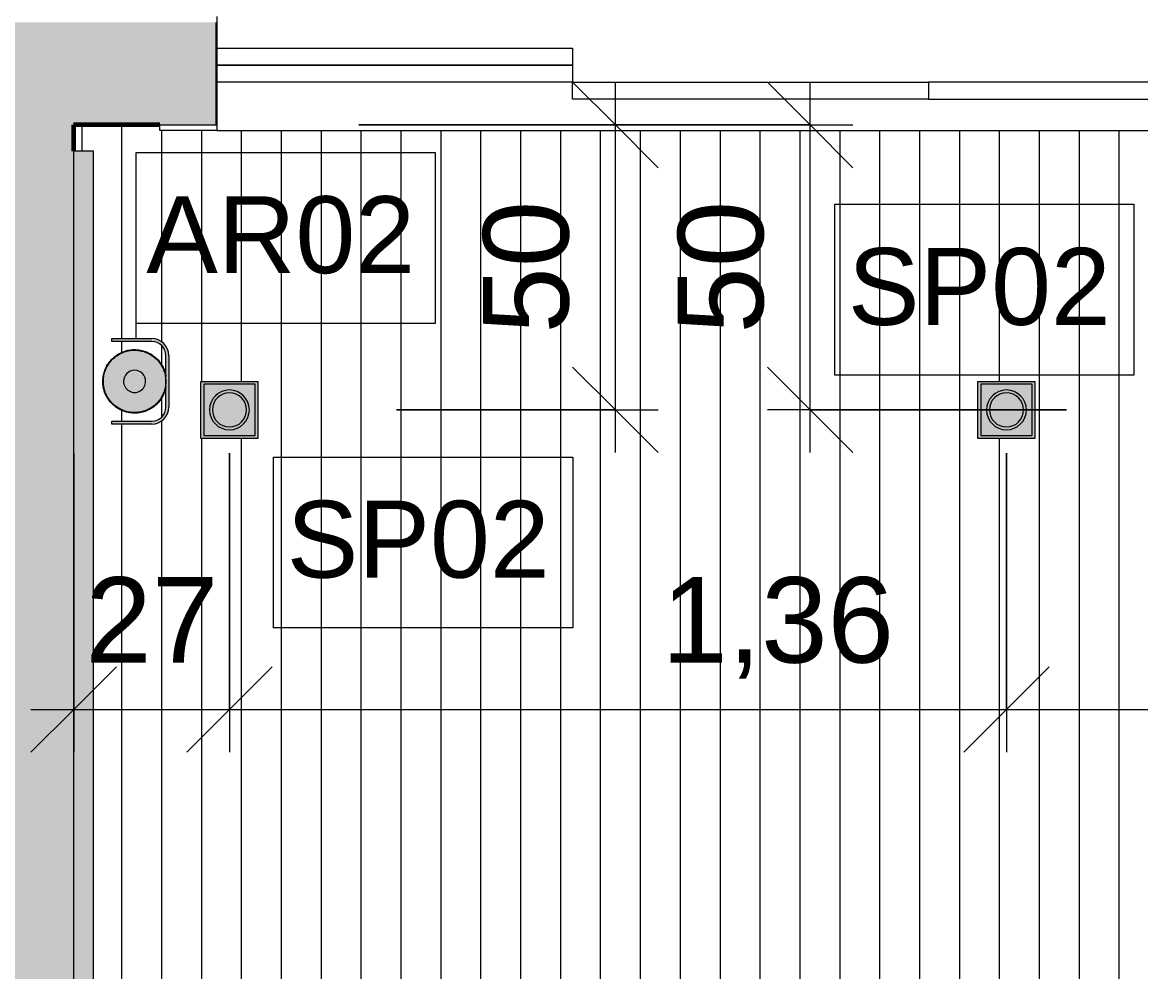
# Model space of a CAD drawing. Header units: millimetres. Extents: x -11845 to 8255, y -23120 to -3200.
# Drawn here: x 3885 to 5847, y -9855 to -8190 of the extents above; entities that cross this region are included whole.
import ezdxf

# ---------------------------------------------------------------- set-up
doc = ezdxf.new("R2010")
doc.units = ezdxf.units.MM
for name, color, linetype, lineweight in [('A-ANNO-DIMS', 211, 'Continuous', 9), ('A-ANNO-DIMS-75', 211, 'Continuous', 9), ('A-DETL-GENF', 92, 'Continuous', 9), ('A-DETL-THIN', 151, 'Continuous', 9), ('A-DOOR', 31, 'Continuous', 9), ('A-ROOF-PATT', 132, 'Continuous', 9), ('A-WALL', 113, 'Continuous', 25), ('A-WALL-PATT', 111, 'Continuous', 25), ('E-LITE-EQPM', 33, 'Continuous', 9), ('E-LITE-EQPM-IDEN', 33, 'Continuous', 9)]:
    doc.layers.add(name, color=color, linetype=linetype, lineweight=lineweight)
doc.styles.add('@Arial Unicode MS', font='ARIALUNI.TTF', dxfattribs={"height": 150})
doc.styles.add('Arial', font='arial.ttf', dxfattribs={"height": 135})
doc.dimstyles.new('CRT_-__Metros_-_Linha_de_chamada_3_5_mm_1', dxfattribs={"dimscale": 304.8, "dimtxt": 150.876728, "dimasz": 0.492126, "dimexe": 0.246063, "dimexo": 0.0625, "dimgap": 0.123031, "dimtad": 1, "dimdec": 0, "dimlfac": 0.1, "dimdsep": 46, "dimtxsty": '@Arial Unicode MS', "dimblk1": 'OBLIQUE', "dimblk2": 'OBLIQUE', "dimsah": 1, "dimcen": 0.09, "dimdle": 0.246063, "dimazin": 0, "dimtfac": 1, "dimtdec": 4, "dimtix": 1, "dimtmove": 0, "dimatfit": 3, "dimfxl": 1.476378, "dimfxlon": 1, "dimtvp": 1, "dimtolj": 1, "dimtzin": 0, "dimarcsym": 2})
doc.dimstyles.new('CRT_-__Metros_-_Linha_de_chamada_3_5_mm_2', dxfattribs={"dimscale": 304.8, "dimtxt": 150.876728, "dimasz": 0.492126, "dimexe": 0.246063, "dimexo": 0.0625, "dimgap": 0.123031, "dimtad": 1, "dimlfac": 0.001, "dimrnd": 0.01, "dimzin": 0, "dimdsep": 46, "dimtxsty": '@Arial Unicode MS', "dimblk1": 'OBLIQUE', "dimblk2": 'OBLIQUE', "dimsah": 1, "dimcen": 0.09, "dimdle": 0.246063, "dimazin": 0, "dimtfac": 1, "dimtdec": 4, "dimtix": 1, "dimtmove": 2, "dimatfit": 3, "dimfxl": 1.476378, "dimfxlon": 1, "dimtvp": 1, "dimtolj": 1, "dimtzin": 0, "dimarcsym": 2})

# ---------------------------------------------------------------- blocks, each defined once
blk = doc.blocks.new('Porta correr 4 folhas - 250 x 210-3560947-PLANTA DE FORRO TÉRREO')
at = {"layer": 'A-DOOR'}
for p, q in [((1249, 100), (-1249, 100)), ((1249, -100), (1249, 100)), ((1249, 100), (1349, 100)), ((1349, 100), (1349, 90)), ((1349, 90), (1250, 90)), ((1250, 90), (1250, -90)), ((0, 45), (-625, 45)), ((0, 15), (0, 45)), ((0, 45), (625, 45)), ((0, 15), (0, 45)), ((625, 45), (625, 15)), ((-625, 15), (0, 15)), ((625, 15), (0, 15)), ((625, -15), (625, 15)), ((625, 15), (1250, 15)), ((1250, 15), (1250, -15)), ((625, -45), (625, -15)), ((625, -15), (1250, -15)), ((1250, -15), (625, -15)), ((1250, -15), (1250, -45)), ((1250, -45), (625, -45))]:
    blk.add_line(p, q, dxfattribs=at)
blk = doc.blocks.new('ARANDELA PRAINHA  - ARANDELA PRAINHA -4649477-PLANTA DE FORRO TÉRREO')
at = {"layer": 'E-LITE-EQPM'}
for points in [[(75, 70), (74, 77.8), (71, 85), (66.2, 91.2), (60, 96), (52.8, 99), (45, 100), (-45, 100), (-52.8, 99), (-60, 96), (-66.2, 91.2), (-71, 85), (-74, 77.8), (-75, 70), (-75, 0), (-70, 0), (-69.1, 76.5), (-66.7, 82.5), (-62.7, 87.7), (-57.5, 91.7), (-51.5, 94.1), (-45, 95), (51.5, 94.1), (57.5, 91.7), (62.7, 87.7), (66.7, 82.5), (69.1, 76.5), (70, 70), (70, 0), (75, 0), (75, 58.3)], [(0, -9.9), (0, 13.2), (-15.8, 18.3), (-25.5, 32), (-25.5, 48.3), (-15.8, 61.7), (0, 66.8), (0, 94.8), (-10.3, 94.5), (-18.4, 92.6), (-31.4, 85.8), (-39.6, 78.4), (-49.5, 65.3), (-54.8, 50.3), (-55.6, 35.3), (-52.3, 20.8), (-42.8, 5), (-34.4, -3.7), (-27.2, -8.7), (-17.3, -13), (0, -14.8)], [(55.6, 44.7), (52.3, 59.2), (42.8, 75), (34.4, 83.7), (27.2, 88.7), (17.3, 93), (0, 94.8), (0, 66.8), (15.8, 61.7), (25.5, 48), (25.5, 31.7), (15.8, 18.3), (0, 13.2), (0, -14.8), (14, -13.6), (18.4, -12.6), (31.4, -5.8), (39.6, 1.6), (49.5, 14.7), (54.8, 29.7)], [(0, 20.2), (0, 20.6), (-13.8, 26.6), (-19.2, 40.3), (-12.7, 54.1), (0, 59.8), (0, 66.8), (-15.8, 61.7), (-25.5, 48.3), (-25.5, 31.7), (-15.8, 18.3), (0, 13.2), (0, 19.4)], [(0, 58.3), (0, 59.4), (-13.7, 53.7), (-19.4, 40), (-13.7, 26.3), (0, 20.6), (0, 40)], [(25.5, 48), (25.5, 48.3), (15.8, 61.7), (0, 66.8), (0, 59.4), (14, 53), (19.2, 39.7), (12.7, 25.9), (0, 20.2), (0, 13.2), (15.8, 18.3), (25.5, 31.7), (25.5, 44.9)], [(19.4, 40), (13.7, 53.7), (0, 59.4), (0, 20.6), (14, 27)]]:
    blk.add_hatch(color=133, dxfattribs=at).paths.add_polyline_path(points)
for p, q in [((-45, 100), (45, 100)), ((45, 95), (-45, 95)), ((-75, 0), (-75, 70)), ((-70, 70), (-70, 0)), ((70, 0), (70, 70)), ((75, 70), (75, 0)), ((-70, 0), (-75, 0)), ((75, 0), (70, 0))]:
    blk.add_line(p, q, dxfattribs=at)
at = {"layer": 'E-LITE-EQPM', "flags": 128}
for points in [[(0, -15.8), (-2.2, -15.7), (-4.5, -15.6), (-6.7, -15.4), (-8.9, -15.1), (-11.1, -14.7), (-13.3, -14.2), (-15.4, -13.6), (-17.5, -12.9), (-19.6, -12.2), (-21.7, -11.4), (-23.8, -10.5), (-25.8, -9.5), (-27.7, -8.4), (-29.6, -7.3), (-31.5, -6), (-33.3, -4.7), (-35.1, -3.4), (-36.8, -1.9), (-38.4, -0.4), (-40, 1.1), (-41.5, 2.8), (-43, 4.5), (-44.4, 6.2), (-45.7, 8), (-46.9, 9.9), (-48.1, 11.8), (-49.2, 13.7), (-50.2, 15.7), (-51.1, 17.7), (-52, 19.8), (-52.7, 21.9), (-53.4, 24), (-54, 26.2), (-54.5, 28.3), (-55, 30.5), (-55.3, 32.7), (-55.5, 34.9), (-55.7, 37.2), (-55.8, 39.4), (-55.7, 41.6), (-55.6, 43.9), (-55.4, 46.1), (-55.2, 48.3), (-54.8, 50.5), (-54.3, 52.7), (-53.8, 54.8), (-53.1, 57), (-52.4, 59.1), (-51.6, 61.2), (-50.7, 63.2), (-49.7, 65.2), (-48.7, 67.2), (-47.6, 69.1), (-46.4, 71), (-45.1, 72.8), (-43.7, 74.6), (-42.3, 76.3), (-40.8, 78), (-39.3, 79.6), (-37.7, 81.1), (-36, 82.6), (-34.3, 84), (-32.5, 85.3), (-30.6, 86.6), (-28.8, 87.8), (-26.8, 88.9), (-24.8, 89.9), (-22.8, 90.9), (-20.8, 91.8), (-18.7, 92.6), (-16.6, 93.3), (-14.4, 93.9), (-12.3, 94.4), (-10.1, 94.9), (-9.2, 95)], [(0, -14.8), (-2.2, -14.7), (-4.4, -14.6), (-6.6, -14.4), (-8.7, -14.1), (-10.9, -13.7), (-13, -13.2), (-15.1, -12.6), (-17.2, -12), (-19.3, -11.3), (-21.3, -10.4), (-23.3, -9.6), (-25.3, -8.6), (-27.2, -7.5), (-29.1, -6.4), (-30.9, -5.2), (-32.7, -3.9), (-34.4, -2.6), (-36.1, -1.2), (-37.7, 0.3), (-39.3, 1.8), (-40.8, 3.4), (-42.2, 5.1), (-43.6, 6.8), (-44.9, 8.6), (-46.1, 10.4), (-47.2, 12.3), (-48.3, 14.2), (-49.3, 16.1), (-50.2, 18.1), (-51.1, 20.2), (-51.8, 22.2), (-52.5, 24.3), (-53.1, 26.4), (-53.6, 28.5), (-54, 30.7), (-54.3, 32.9), (-54.5, 35), (-54.7, 37.2), (-54.8, 39.4), (-54.8, 41.6), (-54.6, 43.8), (-54.4, 46), (-54.2, 48.1), (-53.8, 50.3), (-53.3, 52.4), (-52.8, 54.6), (-52.2, 56.7), (-51.5, 58.7), (-50.7, 60.8), (-49.8, 62.8), (-48.9, 64.8), (-47.8, 66.7), (-46.7, 68.6), (-45.5, 70.4), (-44.3, 72.2), (-43, 74), (-41.6, 75.7), (-40.1, 77.3), (-38.6, 78.9), (-37, 80.4), (-35.4, 81.8), (-33.7, 83.2), (-31.9, 84.5), (-30.1, 85.8), (-28.2, 86.9), (-26.3, 88), (-24.4, 89), (-22.4, 90), (-20.4, 90.8), (-18.3, 91.6), (-16.3, 92.3), (-14.2, 92.9), (-12, 93.4), (-9.9, 93.9), (-7.7, 94.2), (-5.6, 94.5), (-3.4, 94.7), (-1.2, 94.8), (0, 94.8)], [(9.2, 95), (11.1, 94.7), (13.3, 94.2), (15.4, 93.6), (17.5, 92.9), (19.6, 92.2), (21.7, 91.4), (23.8, 90.5), (25.8, 89.5), (27.7, 88.4), (29.6, 87.3), (31.5, 86), (33.3, 84.7), (35.1, 83.4), (36.8, 81.9), (38.4, 80.4), (40, 78.9), (41.5, 77.2), (43, 75.5), (44.4, 73.8), (45.7, 72), (46.9, 70.1), (48.1, 68.2), (49.2, 66.3), (50.2, 64.3), (51.1, 62.3), (52, 60.2), (52.7, 58.1), (53.4, 56), (54, 53.8), (54.5, 51.7), (55, 49.5), (55.3, 47.3), (55.5, 45.1), (55.7, 42.8), (55.8, 40.6), (55.7, 38.4), (55.6, 36.1), (55.4, 33.9), (55.2, 31.7), (54.8, 29.5), (54.3, 27.3), (53.8, 25.2), (53.1, 23), (52.4, 20.9), (51.6, 18.8), (50.7, 16.8), (49.7, 14.8), (48.7, 12.8), (47.6, 10.9), (46.4, 9), (45.1, 7.2), (43.7, 5.4), (42.3, 3.7), (40.8, 2), (39.3, 0.4), (37.7, -1.1), (36, -2.6), (34.3, -4), (32.5, -5.3), (30.6, -6.6), (28.8, -7.8), (26.8, -8.9), (24.8, -9.9), (22.8, -10.9), (20.8, -11.8), (18.7, -12.6), (16.6, -13.3), (14.4, -13.9), (12.3, -14.4), (10.1, -14.9), (7.9, -15.2), (5.7, -15.5), (3.4, -15.7), (1.2, -15.8), (0, -15.8)], [(0, 94.8), (2.2, 94.7), (4.4, 94.6), (6.6, 94.4), (8.7, 94.1), (10.9, 93.7), (13, 93.2), (15.1, 92.6), (17.2, 92), (19.3, 91.3), (21.3, 90.4), (23.3, 89.6), (25.3, 88.6), (27.2, 87.5), (29.1, 86.4), (30.9, 85.2), (32.7, 83.9), (34.4, 82.6), (36.1, 81.2), (37.7, 79.7), (39.3, 78.2), (40.8, 76.6), (42.2, 74.9), (43.6, 73.2), (44.9, 71.4), (46.1, 69.6), (47.2, 67.7), (48.3, 65.8), (49.3, 63.9), (50.2, 61.9), (51.1, 59.8), (51.8, 57.8), (52.5, 55.7), (53.1, 53.6), (53.6, 51.5), (54, 49.3), (54.3, 47.1), (54.5, 45), (54.7, 42.8), (54.8, 40.6), (54.8, 38.4), (54.6, 36.2), (54.4, 34), (54.2, 31.9), (53.8, 29.7), (53.3, 27.6), (52.8, 25.4), (52.2, 23.3), (51.5, 21.3), (50.7, 19.2), (49.8, 17.2), (48.9, 15.2), (47.8, 13.3), (46.7, 11.4), (45.5, 9.6), (44.3, 7.8), (43, 6), (41.6, 4.3), (40.1, 2.7), (38.6, 1.1), (37, -0.4), (35.4, -1.8), (33.7, -3.2), (31.9, -4.5), (30.1, -5.8), (28.2, -6.9), (26.3, -8), (24.4, -9), (22.4, -10), (20.4, -10.8), (18.3, -11.6), (16.3, -12.3), (14.2, -12.9), (12, -13.4), (9.9, -13.9), (7.7, -14.2), (5.6, -14.5), (3.4, -14.7), (1.2, -14.8), (0, -14.8)]]:
    blk.add_lwpolyline(points, dxfattribs=at)
at = {"layer": 'E-LITE-EQPM'}
for centre, radius, start, end in [((-45, 70), 30, 90, 180), ((45, 70), 30, 0, 90), ((-45, 70), 25, 90, 180), ((45, 70), 25, 0, 90), ((0, 40), 19.4, 90, 270), ((0, 40), 19.4, 270, 90)]:
    blk.add_arc(centre, radius, start, end, dxfattribs=at)
blk = doc.blocks.new('SPOT DIRECIONAVEL - SPOT DIRECIONAVEL-V8-PLANTA DE FORRO TÉRREO')
at = {"layer": 'E-LITE-EQPM'}
h = blk.add_hatch(color=133, dxfattribs=at)
h.paths.add_polyline_path([(-50, -50), (50, -50), (50, 50), (-50, 50), (-50, 36)])
h.paths.add_polyline_path([(45, -45), (-45, -45), (-45, 45), (45, 45), (45, 36)])
h = blk.add_hatch(color=133, dxfattribs=at)
h.paths.add_polyline_path([(-45, -45), (45, -45), (45, 45), (-45, 45), (-45, -26)])
h.paths.add_polyline_path([(0, -35), (-10.9, -33), (-18, -29.9), (-26, -23.1), (-31.3, -15), (-34, -7.8), (-35, 0), (-33.8, 9.1), (-30, 17.9), (-23.1, 26), (-15, 31.3), (-7.8, 34), (0, 35), (9.1, 33.8), (19.2, 29), (26, 23.1), (31.3, 15), (34, 7.8), (35, 0), (33.8, -9.1), (29, -19.2), (23.1, -26), (15, -31.3), (6.9, -34.1)])
h = blk.add_hatch(color=133, dxfattribs=at)
h.paths.add_polyline_path([(0, -35), (9.1, -33.8), (17.5, -30.3), (24.7, -24.7), (30.3, -17.5), (33.8, -9.1), (35, 0), (33.8, 9.1), (30.3, 17.5), (24.7, 24.7), (17.5, 30.3), (9.1, 33.8), (0, 35), (-9.1, 33.8), (-17.5, 30.3), (-24.7, 24.7), (-30.3, 17.5), (-33.8, 9.1), (-35, 0), (-33.8, -9.1), (-30.3, -17.5), (-24.7, -24.7), (-17.5, -30.3), (-9.1, -33.8)])
h.paths.add_polyline_path([(0, -30), (-7.8, -29), (-15, -26), (-21.2, -21.2), (-26, -15), (-29, -7.8), (-30, 0), (-29, 7.8), (-26, 15), (-21.2, 21.2), (-15, 26), (-7.8, 29), (0, 30), (7.8, 29), (15, 26), (21.2, 21.2), (26, 15), (29, 7.8), (30, 0), (29, -7.8), (26, -15), (21.2, -21.2), (15, -26), (7.8, -29)])
blk.add_hatch(color=133, dxfattribs=at).paths.add_polyline_path([(0, -30), (7.8, -29), (15, -26), (21.2, -21.2), (26, -15), (29, -7.8), (30, 0), (29, 7.8), (26, 15), (21.2, 21.2), (15, 26), (7.8, 29), (0, 30), (-7.8, 29), (-15, 26), (-21.2, 21.2), (-26, 15), (-29, 7.8), (-30, 0), (-29, -7.8), (-26, -15), (-21.2, -21.2), (-15, -26), (-7.8, -29)])
for p, q in [((-50, -50), (-50, 50)), ((-50, 50), (50, 50)), ((45, 45), (-45, 45)), ((-45, 45), (-45, -45)), ((45, -45), (45, 45)), ((50, 50), (50, -50)), ((50, -50), (-50, -50)), ((-45, -45), (45, -45))]:
    blk.add_line(p, q, dxfattribs=at)
for radius, start, end in [(35, 0, 180), (30, 0, 180), (30, 0, 180), (35, 180, 360), (30, 180, 360), (30, 180, 360)]:
    blk.add_arc((0, 0), radius, start, end, dxfattribs=at)
blk = doc.blocks.new('DIMBLOCK19-PLANTA DE FORRO TÉRREO')
at = {"layer": 'A-ANNO-DIMS-75'}
for p, q in [((3975.4, -8945.4), (3975.4, -9470.4)), ((3975.4, -9395.4), (3975.4, -8945.4)), ((4248.7, -8945.4), (4248.7, -9470.4)), ((4248.7, -9395.4), (4248.7, -8945.4)), ((3900.4, -9395.4), (4248.7, -9395.4))]:
    blk.add_line(p, q, dxfattribs=at)
at = {"layer": 'A-ANNO-DIMS-75', "lineweight": 18}
for p, q in [((3975.4, -9395.4), (4050.4, -9320.4)), ((4248.7, -9395.4), (4323.7, -9320.4)), ((3975.4, -9395.4), (3900.4, -9470.4)), ((4248.7, -9395.4), (4173.7, -9470.4))]:
    blk.add_line(p, q, dxfattribs=at)
at = {"layer": 'A-ANNO-DIMS-75', "color": 0, "insert": (3995.9, -9163.2), "char_height": 150, "width": 278.81, "attachment_point": 1, "line_spacing_factor": 1.117605, "style": '@Arial Unicode MS'}
blk.add_mtext('27', dxfattribs=at)
blk = doc.blocks.new('_Oblique')
at = {"color": 0, "linetype": 'ByBlock', "lineweight": -2}
blk.add_line((-0.5, -0.5), (0.5, 0.5), dxfattribs=at)
blk = doc.blocks.new('DIMBLOCK20-PLANTA DE FORRO TÉRREO')
at = {"layer": 'A-ANNO-DIMS-75'}
for p, q in [((4248.7, -8945.4), (4248.7, -9470.4)), ((4248.7, -9395.4), (4248.7, -8945.4)), ((5612, -8945.4), (5612, -9470.4)), ((5612, -9395.4), (5612, -8945.4)), ((4248.7, -9395.4), (5612, -9395.4))]:
    blk.add_line(p, q, dxfattribs=at)
at = {"layer": 'A-ANNO-DIMS-75', "lineweight": 18}
for p, q in [((4248.7, -9395.4), (4323.7, -9320.4)), ((5612, -9395.4), (5687, -9320.4)), ((4248.7, -9395.4), (4173.7, -9470.4)), ((5612, -9395.4), (5537, -9470.4))]:
    blk.add_line(p, q, dxfattribs=at)
at = {"layer": 'A-ANNO-DIMS-75', "color": 0, "insert": (5006.9, -9163.2), "char_height": 150, "width": 487.012, "attachment_point": 1, "line_spacing_factor": 1.117605, "style": '@Arial Unicode MS'}
blk.add_mtext('1,36', dxfattribs=at)
blk = doc.blocks.new('DIMBLOCK21-PLANTA DE FORRO TÉRREO')
at = {"layer": 'A-ANNO-DIMS-75'}
for p, q in [((5612, -8945.4), (5612, -9470.4)), ((5612, -9395.4), (5612, -8945.4)), ((6975.4, -8945.4), (6975.4, -9470.4)), ((6975.4, -9395.4), (6975.4, -8945.4)), ((5612, -9395.4), (6975.4, -9395.4))]:
    blk.add_line(p, q, dxfattribs=at)
at = {"layer": 'A-ANNO-DIMS-75', "lineweight": 18}
for p, q in [((5612, -9395.4), (5687, -9320.4)), ((6975.4, -9395.4), (7050.4, -9320.4)), ((5612, -9395.4), (5537, -9470.4)), ((6975.4, -9395.4), (6900.4, -9470.4))]:
    blk.add_line(p, q, dxfattribs=at)
at = {"layer": 'A-ANNO-DIMS-75', "color": 0, "insert": (6517.2, -9163.2), "char_height": 150, "width": 487.012, "attachment_point": 1, "line_spacing_factor": 1.117605, "style": '@Arial Unicode MS'}
blk.add_mtext('1,36', dxfattribs=at)
blk = doc.blocks.new('DIMBLOCK33-PLANTA DE FORRO TÉRREO')
at = {"layer": 'A-ANNO-DIMS-75', "lineweight": 18}
for p, q in [((5267.6, -8369.7), (5192.6, -8294.7)), ((5267.6, -8369.7), (5342.6, -8444.7)), ((5267.6, -8869.7), (5192.6, -8794.7)), ((5267.6, -8869.7), (5342.6, -8944.7))]:
    blk.add_line(p, q, dxfattribs=at)
at = {"layer": 'A-ANNO-DIMS-75'}
for p, q in [((5267.6, -8944.7), (5267.6, -8294.7)), ((4817.6, -8369.7), (5342.6, -8369.7)), ((5267.6, -8369.7), (4817.6, -8369.7)), ((5717.6, -8869.7), (5192.6, -8869.7)), ((5267.6, -8869.7), (5717.6, -8869.7))]:
    blk.add_line(p, q, dxfattribs=at)
at = {"layer": 'A-ANNO-DIMS-75', "color": 0, "insert": (5035.4, -8735.8), "char_height": 150, "width": 278.81, "attachment_point": 1, "rotation": 90, "line_spacing_factor": 1.117605, "style": '@Arial Unicode MS'}
blk.add_mtext('50', dxfattribs=at)
blk = doc.blocks.new('DIMBLOCK34-PLANTA DE FORRO TÉRREO')
at = {"layer": 'A-ANNO-DIMS-75', "lineweight": 18}
for p, q in [((4925.9, -8369.7), (4850.9, -8294.7)), ((4925.9, -8369.7), (5000.9, -8444.7)), ((4925.9, -8869.7), (4850.9, -8794.7)), ((4925.9, -8869.7), (5000.9, -8944.7))]:
    blk.add_line(p, q, dxfattribs=at)
at = {"layer": 'A-ANNO-DIMS-75'}
for p, q in [((4925.9, -8944.7), (4925.9, -8294.7)), ((4475.9, -8369.7), (5000.9, -8369.7)), ((4925.9, -8369.7), (4475.9, -8369.7)), ((4542, -8869.7), (5000.9, -8869.7)), ((4925.9, -8869.7), (4542, -8869.7))]:
    blk.add_line(p, q, dxfattribs=at)
at = {"layer": 'A-ANNO-DIMS-75', "color": 0, "insert": (4693.7, -8735.8), "char_height": 150, "width": 278.81, "attachment_point": 1, "rotation": 90, "line_spacing_factor": 1.117605, "style": '@Arial Unicode MS'}
blk.add_mtext('50', dxfattribs=at)
blk = doc.blocks.new('CRT_TAG_LUMINÁRIAS - Em caixas-4919060-PLANTA DE FORRO TÉRREO')
at = {"layer": 'E-LITE-EQPM-IDEN'}
for p, q in [((-5, -2.8), (-5, 1.2)), ((-5, 1.2), (2, 1.2)), ((2, 1.2), (2, -2.8)), ((2, -2.8), (-5, -2.8))]:
    blk.add_line(p, q, dxfattribs=at)

msp = doc.modelspace()

# ---------------------------------------------------------------- hatches: boundary and pattern name
at = {"layer": 'A-DETL-GENF'}
msp.add_hatch(color=133, dxfattribs=at).paths.add_polyline_path([(3975.38, -12090.911), (4010.38, -12090.911), (4010.38, -8415.911), (3975.38, -8415.911), (3975.38, -11869.867)])
at = {"layer": 'A-ROOF-PATT'}
h = msp.add_hatch(dxfattribs=at)
h.set_pattern_fill('FP_8', color=256, style=0, pattern_type=2)
h.set_pattern_definition([(270, (0, 259.414), (-70, -4e-15), [])])
h.paths.add_polyline_path([(-2285.085, -13338.186), (-2283.79, -13335.945), (-2284.656, -13337.151)])
h.paths.add_polyline_path([(-2288.62, -13339.651), (-2286.12, -13338.981), (-2287.326, -13339.115), (-2288.209, -13339.48)])
h.paths.add_polyline_path([(-2023.375, -13929.651), (15.38, -13929.651), (15.38, -13339.651), (-2384.62, -13339.651), (-2384.62, -13779.651), (-2374.62, -13779.651), (-2374.62, -13929.651)])
h.paths.add_polyline_path([(7663.915, -9371.115), (7661.674, -9369.821), (7662.88, -9370.686)])
h.paths.add_polyline_path([(7665.38, -9374.651), (7664.71, -9372.151), (7664.844, -9373.357), (7665.21, -9374.239)])
h.paths.add_polyline_path([(7663.915, -11951.115), (7661.674, -11949.821), (7662.88, -11950.686)])
h.paths.add_polyline_path([(7665.38, -11954.651), (7664.71, -11952.151), (7664.844, -11953.357), (7665.21, -11954.239)])
h.paths.add_polyline_path([(8255.38, -13929.651), (8255.38, -8189.651), (7655.38, -8189.651), (7655.38, -8469.651), (7665.38, -8469.651), (7665.38, -9469.651), (7655.38, -9469.651), (7655.38, -11049.651), (7665.38, -11049.651), (7665.38, -12049.651), (7655.38, -12049.651), (7655.38, -13329.651), (7415.38, -13329.651), (7415.38, -13339.651), (6955.38, -13339.651), (6955.38, -13929.651), (8200.902, -13929.651)])
h.paths.add_polyline_path([(7466.844, -11148.186), (7469.086, -11149.48), (7467.88, -11148.615)])
h.paths.add_polyline_path([(7465.38, -11144.651), (7466.05, -11147.151), (7465.916, -11145.945), (7465.55, -11145.062)])
h.paths.add_polyline_path([(7466.844, -8568.186), (7469.086, -8569.48), (7467.88, -8568.615)])
h.paths.add_polyline_path([(7465.38, -8564.651), (7466.05, -8567.151), (7465.916, -8565.945), (7465.55, -8565.062)])
h.paths.add_polyline_path([(2395.38, -13054.651), (2394.71, -13052.151), (2394.71, -13053.491), (2395.209, -13054.355)])
h.paths.add_polyline_path([(7475.38, -13149.651), (7475.38, -12049.651), (7465.38, -12049.651), (7466.164, -11049.651), (7475.38, -11049.651), (7475.38, -10844.751), (7470.438, -10909.651), (7467.17, -10909.651), (7465, -10905.237), (7464.806, -10899.835), (7465, -10219.005), (7465.696, -9611.89), (7467.17, -9609.651), (7470.438, -9609.651), (7475.38, -9674.551), (7475.38, -9469.651), (7465.38, -9469.651), (7465.38, -8469.651), (7475.38, -8469.651), (7475.38, -8369.651), (6824.38, -8369.651), (6824.38, -8379.651), (4126.38, -8379.651), (4126.38, -8369.651), (3975.38, -8369.651), (3975.38, -8415.911), (4010.38, -8415.911), (4010.38, -12090.911), (3975.38, -12090.911), (3975.38, -12149.651), (2385.38, -12149.651), (2385.38, -12199.651), (2395.38, -12199.651), (2395.38, -12249.651), (3185.38, -12249.651), (3185.38, -12279.651), (2395.38, -12279.651), (2395.38, -13099.651), (2385.38, -13099.651), (2385.38, -13149.651), (2895.38, -13149.651), (2895.38, -13139.651), (3760.38, -13139.651), (3760.38, -13104.651), (5360.38, -13104.651), (5360.38, -13099.651), (5410.38, -13099.651), (5410.38, -13104.651), (5525.38, -13104.651), (5525.38, -13149.651), (6415.38, -13149.651), (6415.38, -13139.651), (7415.38, -13139.651), (7415.38, -13149.651)])
h.paths.add_polyline_path([(6930.38, -12699.651), (6925.38, -12699.651), (6925.38, -12599.651), (7025.38, -12599.651), (7025.38, -12699.651), (7020.117, -12699.651)])
h.paths.add_polyline_path([(5567.047, -12699.651), (5562.047, -12699.651), (5562.047, -12599.651), (5662.047, -12599.651), (5662.047, -12699.651), (5644.833, -12699.651)])
h.paths.add_polyline_path([(4293.713, -12699.651), (4198.713, -12699.651), (4198.713, -12599.651), (4298.713, -12599.651), (4298.713, -12699.651)])
h.paths.add_polyline_path([(2930.117, -12699.651), (2835.38, -12699.651), (2835.38, -12599.651), (2935.38, -12599.651), (2935.38, -12699.651), (2930.38, -12699.651)])
h.paths.add_polyline_path([(4214.906, -12666.317), (4218.057, -12666.317), (4214.735, -12657.415), (4213.713, -12649.651), (4214.906, -12640.592), (4218.713, -12631.746), (4225.57, -12623.67), (4233.713, -12618.304), (4240.949, -12615.673), (4248.713, -12614.651), (4260.295, -12616.889), (4267.951, -12620.673), (4274.694, -12626.508), (4280.06, -12634.651), (4282.691, -12641.886), (4283.713, -12649.651), (4282.521, -12658.709), (4279.369, -12666.317), (4293.713, -12666.317), (4293.713, -12604.651), (4203.713, -12604.651), (4203.713, -12666.317), (4214.247, -12666.317)])
h.paths.add_polyline_path([(6940.914, -12666.317), (6944.724, -12666.317), (6941.402, -12657.415), (6940.38, -12649.651), (6941.573, -12640.592), (6945.38, -12631.746), (6952.237, -12623.67), (6960.38, -12618.304), (6967.615, -12615.673), (6975.38, -12614.651), (6984.439, -12615.843), (6994.617, -12620.673), (7001.361, -12626.508), (7006.726, -12634.651), (7009.358, -12641.886), (7010.38, -12649.651), (7009.187, -12658.709), (7006.036, -12666.317), (7020.38, -12666.317), (7020.38, -12604.651), (6930.38, -12604.651), (6930.38, -12666.317)])
h.paths.add_polyline_path([(5657.047, -12666.317), (5657.047, -12604.651), (5567.047, -12604.651), (5567.047, -12666.317), (5581.391, -12666.317), (5578.069, -12657.415), (5577.047, -12649.651), (5578.239, -12640.592), (5582.047, -12631.746), (5588.903, -12623.67), (5597.047, -12618.304), (5604.282, -12615.673), (5612.047, -12614.651), (5621.105, -12615.843), (5631.284, -12620.673), (5638.027, -12626.508), (5643.393, -12634.651), (5646.024, -12641.886), (5647.047, -12649.651), (5644.833, -12661.174), (5642.703, -12666.317), (5645.854, -12666.317)])
h.paths.add_polyline_path([(2930.38, -12666.317), (2930.38, -12604.651), (2840.38, -12604.651), (2840.38, -12666.317), (2854.724, -12666.317), (2851.402, -12657.415), (2850.38, -12649.651), (2851.573, -12640.592), (2855.38, -12631.746), (2862.237, -12623.67), (2870.38, -12618.304), (2877.615, -12615.673), (2885.38, -12614.651), (2894.439, -12615.843), (2904.617, -12620.673), (2911.361, -12626.508), (2916.726, -12634.651), (2919.358, -12641.886), (2920.38, -12649.651), (2919.187, -12658.709), (2916.036, -12666.317), (2919.187, -12666.317)])
h.paths.add_polyline_path([(3088.764, -11969.651), (3795.38, -11969.651), (3795.38, -8369.651), (3644.38, -8369.651), (3644.38, -8379.651), (946.38, -8379.651), (946.38, -8369.651), (795.38, -8369.651), (795.38, -11969.651), (845.38, -11969.651), (845.38, -11959.651), (895.38, -11959.651), (895.38, -11169.651), (925.38, -11169.651), (925.38, -11959.651), (1745.38, -11959.651), (1745.38, -11969.651), (2662.752, -11969.651)])
h.paths.add_polyline_path([(464.38, -11969.651), (615.38, -11969.651), (615.38, -8369.651), (464.38, -8369.651), (464.38, -8379.651), (-2233.62, -8379.651), (-2233.62, -8369.651), (-2384.62, -8369.651), (-2384.62, -11969.651), (-2233.62, -11969.651), (-2233.62, -11959.651), (464.38, -11959.651)])
h.paths.add_polyline_path([(4057.401, -11774.651), (4025.38, -11774.651), (4025.38, -11769.651), (4101.85, -11768.799), (4110.38, -11764.383), (4113.058, -11762.328), (4117.031, -11757.151), (4119.528, -11751.121), (4120.38, -11738.449), (4119.528, -11648.18), (4115.112, -11639.651), (4113.058, -11636.973), (4107.88, -11633), (4101.85, -11630.503), (4092.024, -11629.651), (4025.38, -11629.651), (4025.38, -11624.651), (4101.85, -11625.503), (4103.145, -11625.673), (4111.658, -11629.651), (4117.031, -11634.008), (4122.396, -11642.151), (4124.528, -11648.18), (4125.38, -11654.651), (4124.528, -11751.121), (4124.358, -11752.415), (4120.38, -11760.929), (4116.023, -11766.301), (4107.88, -11771.667), (4101.85, -11773.799), (4095.38, -11774.651)])
h.paths.add_polyline_path([(4060.688, -11755.227), (4046.178, -11751.961), (4030.415, -11742.446), (4021.208, -11733.341), (4015.451, -11724.011), (4012.337, -11716.441), (4010.596, -11699.651), (4011.671, -11685.951), (4014.357, -11677.915), (4020.26, -11667.452), (4026.946, -11660.099), (4040.427, -11650.014), (4055.629, -11644.823), (4070.072, -11644.075), (4084.582, -11647.341), (4100.345, -11656.856), (4109.048, -11665.238), (4115.309, -11675.291), (4118.423, -11682.861), (4120.164, -11699.651), (4119.183, -11712.947), (4116.403, -11721.386), (4110.553, -11731.781), (4103.813, -11739.202), (4090.333, -11749.288), (4073.308, -11754.573), (4064.678, -11755.02)])
h.paths.add_polyline_path([(7025.38, -11439.651), (6925.38, -11439.651), (6925.38, -11339.651), (7025.38, -11339.651), (7025.38, -11434.651)])
h.paths.add_polyline_path([(7010.367, -11389.752), (7020.38, -11389.651), (7020.38, -11344.651), (6930.38, -11344.651), (6930.38, -11389.752), (6940.38, -11389.651), (6941.573, -11380.592), (6945.38, -11371.746), (6952.237, -11363.67), (6960.38, -11358.304), (6967.615, -11355.673), (6975.38, -11354.651), (6984.439, -11355.843), (6994.617, -11360.673), (7001.361, -11366.508), (7006.726, -11374.651), (7009.358, -11381.886), (7010.38, -11389.651)])
h.paths.add_polyline_path([(319.689, -11369.651), (265.38, -11369.651), (265.38, -11269.651), (365.38, -11269.651), (365.38, -11369.651), (360.38, -11369.651)])
h.paths.add_polyline_path([(-1439.883, -11369.651), (-1534.62, -11369.651), (-1534.62, -11269.651), (-1434.62, -11269.651), (-1434.62, -11369.651), (-1439.62, -11369.651)])
h.paths.add_polyline_path([(3345.38, -11019.651), (3245.38, -11019.651), (3245.38, -10919.651), (3345.38, -10919.651), (3345.38, -11014.651)])
h.paths.add_polyline_path([(2250.38, -11019.651), (2245.38, -11019.651), (2245.38, -10919.651), (2345.38, -10919.651), (2345.38, -11019.651), (2340.38, -11019.651)])
h.paths.add_polyline_path([(1250.38, -11019.651), (1245.38, -11019.651), (1245.38, -10919.651), (1345.38, -10919.651), (1345.38, -11019.651), (1278.215, -11019.651)])
h.paths.add_polyline_path([(5725.38, -10459.651), (5675.195, -10452.958), (5632.435, -10436.742), (5592.755, -10409.353), (5560.783, -10373.264), (5538.33, -10330.383), (5526.838, -10282.553), (5526.838, -10235.543), (5538.377, -10188.73), (5560.783, -10146.038), (5592.755, -10109.949), (5632.435, -10082.56), (5679.91, -10065.172), (5725.38, -10059.651), (5773.243, -10065.462), (5818.325, -10082.56), (5858.004, -10109.949), (5889.977, -10146.038), (5912.383, -10188.73), (5923.922, -10236.749), (5923.922, -10283.758), (5912.383, -10330.572), (5889.977, -10373.264), (5857.839, -10409.467), (5818.325, -10436.742), (5770.85, -10454.13), (5732.064, -10458.839)])
h.paths.add_polyline_path([(5720.38, -10449.044), (5720.38, -10408.993), (5686.557, -10404.54), (5650.38, -10389.555), (5619.314, -10365.717), (5595.476, -10334.651), (5580.15, -10295.885), (5575.38, -10259.651), (5580.491, -10220.828), (5595.476, -10184.651), (5621.746, -10151.718), (5650.38, -10129.747), (5689.145, -10114.421), (5720.38, -10109.651), (5720.38, -10070.258), (5677.517, -10076.079), (5637.083, -10091.414), (5599.387, -10117.434), (5569.013, -10151.718), (5547.727, -10192.276), (5536.765, -10236.749), (5537.062, -10283.758), (5547.727, -10327.026), (5569.013, -10367.583), (5599.387, -10401.868), (5637.083, -10427.887), (5679.91, -10444.13)])
h.paths.add_polyline_path([(5730.38, -10449.044), (5773.243, -10443.222), (5813.677, -10427.887), (5851.373, -10401.868), (5881.747, -10367.583), (5903.033, -10327.026), (5913.995, -10282.553), (5913.698, -10235.543), (5903.033, -10192.276), (5881.747, -10151.718), (5851.373, -10117.434), (5813.677, -10091.414), (5770.85, -10075.172), (5730.38, -10070.258), (5730.38, -10110.309), (5764.203, -10114.762), (5800.38, -10129.747), (5831.446, -10153.585), (5855.284, -10184.651), (5870.61, -10223.416), (5875.38, -10259.651), (5870.269, -10298.474), (5855.284, -10334.651), (5829.014, -10367.583), (5800.38, -10389.555), (5761.615, -10404.88), (5730.38, -10409.651), (5730.38, -10444.13)])
h.paths.add_polyline_path([(5730.38, -10398.993), (5764.203, -10393.808), (5795.38, -10380.894), (5824.375, -10358.646), (5846.623, -10329.651), (5860.61, -10295.885), (5865.38, -10259.651), (5859.537, -10220.828), (5846.623, -10189.651), (5824.375, -10160.656), (5795.38, -10138.407), (5761.615, -10124.421), (5730.38, -10120.309), (5730.38, -10204.596), (5738.103, -10205.836), (5752.551, -10211.501), (5768.011, -10224.687), (5773.837, -10233.364), (5778.169, -10243.615), (5779.541, -10250.543), (5779.402, -10263.369), (5777.041, -10279.155), (5771.996, -10289.286), (5766.739, -10296.388), (5756.914, -10305.179), (5744.205, -10311.961), (5730.38, -10315.302), (5730.38, -10394.88)])
h.paths.add_polyline_path([(5720.38, -10398.993), (5720.38, -10314.744), (5711.903, -10313.466), (5697.456, -10307.8), (5681.996, -10294.615), (5676.17, -10285.937), (5671.837, -10275.687), (5670.498, -10269.923), (5670.605, -10255.932), (5672.966, -10240.147), (5678.783, -10228.905), (5683.268, -10222.914), (5693.093, -10214.123), (5708.738, -10206.68), (5720.38, -10203.414), (5720.38, -10120.309), (5686.557, -10125.493), (5655.38, -10138.407), (5626.385, -10160.656), (5604.136, -10189.651), (5590.15, -10223.416), (5585.38, -10259.651), (5591.222, -10298.474), (5604.843, -10330.572), (5626.385, -10358.646), (5655.38, -10380.894), (5689.145, -10394.88)])
h.paths.add_polyline_path([(-884.62, -10369.651), (-932.483, -10363.839), (-977.565, -10346.742), (-1017.245, -10319.353), (-1049.217, -10283.264), (-1071.623, -10240.572), (-1083.162, -10192.553), (-1083.162, -10145.543), (-1071.623, -10098.73), (-1049.217, -10056.038), (-1017.245, -10019.949), (-977.565, -9992.56), (-930.09, -9975.172), (-884.62, -9969.651), (-836.757, -9975.462), (-791.675, -9992.56), (-751.996, -10019.949), (-720.023, -10056.038), (-697.617, -10098.73), (-686.078, -10146.749), (-686.078, -10193.758), (-697.617, -10240.572), (-720.023, -10283.264), (-751.996, -10319.353), (-791.675, -10346.742), (-839.15, -10364.13), (-879.62, -10369.044)])
h.paths.add_polyline_path([(-879.62, -10359.044), (-836.757, -10353.222), (-796.323, -10337.887), (-758.627, -10311.868), (-728.253, -10277.583), (-706.967, -10237.026), (-696.005, -10192.553), (-696.302, -10145.543), (-706.967, -10102.276), (-728.253, -10061.718), (-758.627, -10027.434), (-796.323, -10001.414), (-839.15, -9985.172), (-879.62, -9980.258), (-879.62, -10020.309), (-845.797, -10024.762), (-809.62, -10039.747), (-778.554, -10063.585), (-754.716, -10094.651), (-739.39, -10133.416), (-734.62, -10169.651), (-739.731, -10208.474), (-754.716, -10244.651), (-780.986, -10277.583), (-809.62, -10299.555), (-848.385, -10314.88), (-879.62, -10319.651), (-879.62, -10354.13)])
h.paths.add_polyline_path([(-889.62, -10359.044), (-889.62, -10318.993), (-923.443, -10314.54), (-959.62, -10299.555), (-990.686, -10275.717), (-1014.524, -10244.651), (-1029.85, -10205.885), (-1034.62, -10169.651), (-1029.509, -10130.828), (-1014.524, -10094.651), (-988.254, -10061.718), (-958.346, -10039.219), (-920.855, -10024.421), (-889.62, -10019.651), (-889.62, -9980.258), (-932.483, -9986.079), (-972.917, -10001.414), (-1010.613, -10027.434), (-1040.987, -10061.718), (-1062.273, -10102.276), (-1073.235, -10146.749), (-1072.938, -10193.758), (-1062.273, -10237.026), (-1040.987, -10277.583), (-1010.613, -10311.868), (-972.917, -10337.887), (-930.09, -10354.13)])
h.paths.add_polyline_path([(-889.62, -10308.993), (-889.62, -10224.744), (-898.097, -10223.466), (-912.544, -10217.8), (-928.004, -10204.615), (-933.83, -10195.937), (-938.163, -10185.687), (-939.502, -10179.923), (-939.395, -10165.932), (-937.034, -10150.147), (-931.467, -10139.264), (-926.732, -10132.914), (-916.907, -10124.123), (-904.198, -10117.341), (-889.62, -10114.075), (-889.62, -10030.309), (-923.443, -10035.493), (-954.62, -10048.407), (-983.615, -10070.656), (-1005.864, -10099.651), (-1019.85, -10133.416), (-1024.62, -10169.651), (-1018.778, -10208.474), (-1005.157, -10240.572), (-983.615, -10268.646), (-954.62, -10290.894), (-920.855, -10304.88)])
h.paths.add_polyline_path([(-879.62, -10308.993), (-845.797, -10303.808), (-814.62, -10290.894), (-785.625, -10268.646), (-763.377, -10239.651), (-749.39, -10205.885), (-744.62, -10169.651), (-750.463, -10130.828), (-763.377, -10099.651), (-785.625, -10070.656), (-815.296, -10048.127), (-848.385, -10034.421), (-879.62, -10030.309), (-879.62, -10114.596), (-871.897, -10115.836), (-857.449, -10121.501), (-841.989, -10134.687), (-836.163, -10143.364), (-831.831, -10153.615), (-830.491, -10159.378), (-830.656, -10173.93), (-832.959, -10189.155), (-838.004, -10199.286), (-843.261, -10206.388), (-853.086, -10215.179), (-865.795, -10221.961), (-879.62, -10225.302), (-879.62, -10304.88)])
h.paths.add_polyline_path([(319.689, -10219.651), (265.38, -10219.651), (265.38, -10119.651), (365.38, -10119.651), (365.38, -10219.651), (360.38, -10219.651)])
h.paths.add_polyline_path([(-1490.861, -10219.651), (-1534.62, -10219.651), (-1534.62, -10119.651), (-1434.62, -10119.651), (-1434.62, -10219.651), (-1439.62, -10219.651)])
h.paths.add_polyline_path([(6925.38, -10179.651), (6925.38, -10079.651), (7025.38, -10079.651), (7025.38, -10179.651), (6930.38, -10179.651)])
h.paths.add_polyline_path([(6941.573, -10146.317), (6944.724, -10146.317), (6941.402, -10137.415), (6940.38, -10129.651), (6941.573, -10120.592), (6945.38, -10111.746), (6952.237, -10103.67), (6960.38, -10098.304), (6967.615, -10095.673), (6975.38, -10094.651), (6984.439, -10095.843), (6994.617, -10100.673), (7001.361, -10106.508), (7006.726, -10114.651), (7009.358, -10121.886), (7010.38, -10129.651), (7009.187, -10138.709), (7006.036, -10146.317), (7020.38, -10146.317), (7020.38, -10084.651), (6930.38, -10084.651), (6930.38, -10146.317), (6940.914, -10146.317)])
h.paths.add_polyline_path([(2295.38, -10119.651), (2247.517, -10113.839), (2202.435, -10096.742), (2162.755, -10069.353), (2130.238, -10032.224), (2108.377, -9990.572), (2096.838, -9942.553), (2096.838, -9895.543), (2109.961, -9845.712), (2130.783, -9806.038), (2162.755, -9769.949), (2202.435, -9742.56), (2249.91, -9725.172), (2295.38, -9719.651), (2343.243, -9725.463), (2388.325, -9742.56), (2428.004, -9769.949), (2459.977, -9806.038), (2482.383, -9848.73), (2493.922, -9896.749), (2493.922, -9943.758), (2482.383, -9990.572), (2459.977, -10033.264), (2428.004, -10069.353), (2388.325, -10096.742), (2340.85, -10114.13), (2300.38, -10119.044)])
h.paths.add_polyline_path([(2300.38, -10109.044), (2343.243, -10103.222), (2383.677, -10087.887), (2421.373, -10061.868), (2451.747, -10027.583), (2473.033, -9987.026), (2483.995, -9942.553), (2483.698, -9895.543), (2473.033, -9852.276), (2449.746, -9809.46), (2421.373, -9777.434), (2383.677, -9751.414), (2340.85, -9735.172), (2300.38, -9730.258), (2300.38, -9770.309), (2334.203, -9774.762), (2370.38, -9789.747), (2401.446, -9813.585), (2425.723, -9845.712), (2440.61, -9883.416), (2445.38, -9919.651), (2440.269, -9958.474), (2425.284, -9994.651), (2399.014, -10027.583), (2370.38, -10049.555), (2331.615, -10064.88), (2300.38, -10069.651), (2300.38, -10104.13)])
h.paths.add_polyline_path([(2290.38, -10109.044), (2290.38, -10068.993), (2256.557, -10064.54), (2218.52, -10048.127), (2189.314, -10025.717), (2165.476, -9994.651), (2150.15, -9955.885), (2145.699, -9917.225), (2150.491, -9880.828), (2165.476, -9844.651), (2191.746, -9811.718), (2220.38, -9789.747), (2259.145, -9774.421), (2290.38, -9769.651), (2290.38, -9730.258), (2247.517, -9736.079), (2207.083, -9751.414), (2169.387, -9777.434), (2139.013, -9811.718), (2117.727, -9852.276), (2106.765, -9896.749), (2107.062, -9943.758), (2117.727, -9987.026), (2139.013, -10027.583), (2169.387, -10061.868), (2207.083, -10087.887), (2249.91, -10104.13)])
h.paths.add_polyline_path([(2290.38, -10058.993), (2290.38, -9974.744), (2281.903, -9973.466), (2267.456, -9967.8), (2251.996, -9954.615), (2246.17, -9945.937), (2241.837, -9935.687), (2240.498, -9929.923), (2240.605, -9915.932), (2242.966, -9900.147), (2248.533, -9889.264), (2253.268, -9882.914), (2263.093, -9874.123), (2278.738, -9866.68), (2290.38, -9864.075), (2290.38, -9780.309), (2256.557, -9785.493), (2225.38, -9798.407), (2196.385, -9820.656), (2174.136, -9849.651), (2160.15, -9883.416), (2155.38, -9919.651), (2161.222, -9958.474), (2174.136, -9989.651), (2196.385, -10018.646), (2225.38, -10040.894), (2259.145, -10054.88)])
h.paths.add_polyline_path([(2300.38, -10058.993), (2334.203, -10053.808), (2365.38, -10040.894), (2394.375, -10018.646), (2416.623, -9989.651), (2430.61, -9955.885), (2435.38, -9919.651), (2429.537, -9880.828), (2416.623, -9849.651), (2394.375, -9820.656), (2365.38, -9798.407), (2331.615, -9784.421), (2300.38, -9780.309), (2300.38, -9864.596), (2308.103, -9865.836), (2322.551, -9871.501), (2338.011, -9884.687), (2343.837, -9893.364), (2348.169, -9903.615), (2349.509, -9909.378), (2349.402, -9923.369), (2347.041, -9939.155), (2341.473, -9950.037), (2336.739, -9956.388), (2326.914, -9965.179), (2311.269, -9972.622), (2300.38, -9975.302), (2300.38, -10054.88)])
h.paths.add_polyline_path([(270.38, -9069.651), (265.38, -9069.651), (265.38, -8969.651), (365.38, -8969.651), (365.38, -9069.651), (360.117, -9069.651)])
h.paths.add_polyline_path([(-1434.62, -9069.651), (-1534.62, -9069.651), (-1534.62, -8969.651), (-1434.62, -8969.651), (-1434.62, -9064.651)])
h.paths.add_polyline_path([(7025.38, -8919.651), (6925.38, -8919.651), (6925.38, -8819.651), (7025.38, -8819.651), (7025.38, -8914.651)])
h.paths.add_polyline_path([(5644.833, -8919.651), (5562.047, -8919.651), (5562.047, -8819.651), (5662.047, -8819.651), (5662.047, -8919.651), (5656.783, -8919.651)])
h.paths.add_polyline_path([(4293.713, -8919.651), (4198.713, -8919.651), (4198.713, -8819.651), (4298.713, -8819.651), (4298.713, -8919.651)])
h.paths.add_polyline_path([(3245.38, -8919.651), (3245.38, -8819.651), (3345.38, -8819.651), (3345.38, -8919.651), (3250.38, -8919.651)])
h.paths.add_polyline_path([(2343.243, -8919.651), (2245.38, -8919.651), (2245.38, -8819.651), (2345.38, -8819.651), (2345.38, -8919.651)])
h.paths.add_polyline_path([(1250.38, -8919.651), (1245.38, -8919.651), (1245.38, -8819.651), (1345.38, -8819.651), (1345.38, -8919.651), (1278.215, -8919.651)])
h.paths.add_polyline_path([(4112.261, -8894.651), (4042.261, -8894.651), (4043.033, -8889.651), (4118.732, -8888.799), (4127.261, -8884.383), (4129.939, -8882.328), (4133.912, -8877.151), (4136.41, -8871.121), (4137.261, -8864.651), (4136.41, -8768.18), (4131.994, -8759.651), (4129.939, -8756.973), (4123.391, -8752.433), (4118.732, -8750.503), (4107.215, -8749.651), (4042.261, -8749.651), (4042.261, -8744.651), (4118.732, -8745.503), (4120.026, -8745.673), (4128.54, -8749.651), (4133.912, -8754.008), (4139.278, -8762.151), (4141.41, -8768.18), (4142.261, -8774.651), (4141.41, -8871.121), (4141.239, -8872.415), (4137.261, -8880.929), (4132.905, -8886.301), (4124.761, -8891.667), (4118.732, -8893.799)])
h.paths.add_polyline_path([(4086.953, -8875.227), (4069.355, -8873.55), (4054.299, -8867.472), (4039.254, -8854.615), (4033.428, -8845.937), (4028.839, -8834.581), (4027.756, -8829.923), (4027.955, -8815.048), (4030.339, -8799.881), (4035.483, -8789.708), (4042.261, -8781.361), (4050.351, -8774.123), (4068.841, -8766.04), (4077.57, -8764.075), (4095.168, -8765.752), (4110.224, -8771.829), (4125.269, -8784.687), (4131.095, -8793.364), (4135.684, -8804.72), (4136.767, -8809.378), (4137.045, -8819.651), (4134.183, -8839.421), (4129.04, -8849.594), (4122.483, -8857.743), (4112.261, -8866.103), (4095.962, -8873.199), (4087.656, -8875.068)])
at = {"layer": 'A-WALL-PATT'}
h = msp.add_hatch(color=256, dxfattribs=at)
h.paths.add_polyline_path([(7655.38, -8369.651), (7655.38, -8189.651), (6725.38, -8189.651), (6725.38, -8369.651), (7475.38, -8369.651)])
h.paths.add_polyline_path([(4126.38, -8369.651), (4225.38, -8369.651), (4225.38, -8189.651), (3545.38, -8189.651), (3545.38, -8369.651), (3975.38, -8369.651)])
h.paths.add_polyline_path([(958.706, -8369.651), (1045.38, -8369.651), (1045.38, -8189.651), (365.38, -8189.651), (365.38, -8369.651), (946.38, -8369.651)])
h.paths.add_polyline_path([(-2152.62, -8369.651), (-2134.62, -8369.651), (-2134.62, -8189.651), (-2384.62, -8189.651), (-2384.62, -8369.651), (-2233.62, -8369.651)])
msp.add_hatch(color=256, dxfattribs=at).paths.add_polyline_path([(3795.38, -12149.651), (3975.38, -12149.651), (3975.38, -8369.651), (3795.38, -8369.651), (3795.38, -11969.651)])

# ---------------------------------------------------------------- linework, layer by layer
at = {"layer": 'A-DETL-THIN'}
for p, q in [((4010.38, -8415.911), (3975.38, -8415.911)), ((3975.38, -8415.911), (3975.38, -12090.911)), ((4010.38, -12090.911), (4010.38, -8415.911))]:
    msp.add_line(p, q, dxfattribs=at)
at = {"layer": 'A-WALL', "lineweight": 60}
for p, q in [((4126.38, -8369.651), (3975.38, -8369.651)), ((3975.38, -8369.651), (3975.38, -8415.911))]:
    msp.add_line(p, q, dxfattribs=at)
at = {"layer": 'E-LITE-EQPM-IDEN'}
msp.add_line((4084.869, -8744.651), (4084.869, -8568.016), dxfattribs=at)

# ---------------------------------------------------------------- block references
at = {"layer": 'A-DOOR', "rotation": 180}
msp.add_blockref('Porta correr 4 folhas - 250 x 210-3560947-PLANTA DE FORRO TÉRREO', (5475.38, -8279.651), dxfattribs=at)
at = {"layer": 'E-LITE-EQPM', "rotation": 270.0000000000001}
msp.add_blockref('ARANDELA PRAINHA  - ARANDELA PRAINHA -4649477-PLANTA DE FORRO TÉRREO', (4042.261, -8819.651), dxfattribs=at)
at = {"layer": 'E-LITE-EQPM'}
for p in [(4248.713, -8869.651), (5612.047, -8869.651)]:
    msp.add_blockref('SPOT DIRECIONAVEL - SPOT DIRECIONAVEL-V8-PLANTA DE FORRO TÉRREO', p, dxfattribs=at)
at = {"layer": 'E-LITE-EQPM-IDEN', "xscale": 74.99999999999996, "yscale": 74.99999999999996, "zscale": 74.99999999999996}
for p in [(4459.869, -8508.016), (5685.645, -8598.809), (4701.011, -9042.364)]:
    msp.add_blockref('CRT_TAG_LUMINÁRIAS - Em caixas-4919060-PLANTA DE FORRO TÉRREO', p, dxfattribs=at)

# ---------------------------------------------------------------- texts
at = {"layer": 'E-LITE-EQPM-IDEN', "char_height": 135, "attachment_point": 1, "style": 'Arial'}
for s, insert, width in [('AR02', (4102.714, -8494.751), 565.18969), ('SP02', (5333.739, -8585.545), 553.16437), ('SP02', (4349.106, -9029.1), 553.16437)]:
    msp.add_mtext(s, dxfattribs=dict(at, insert=insert, width=width))

# ---------------------------------------------------------------- dimensions: what is measured, and where the dimension line sits
at = {"layer": 'A-ANNO-DIMS'}
for base, p1, p2, override, picture, middle in [((4925.881, -8369.651), (4541.951, -8869.651), (4475.881, -8369.651), {"dimpost": '<>', "dimfxl": 504.346308}, 'DIMBLOCK34-PLANTA DE FORRO TÉRREO', (4811.744, -8619.651)), ((5267.614, -8369.651), (5717.614, -8869.651), (4817.614, -8369.651), {"dimpost": '<>', "dimfxl": 1029.563014}, 'DIMBLOCK33-PLANTA DE FORRO TÉRREO', (5153.477, -8619.651))]:
    dim = msp.add_linear_dim(base=base, p1=p1, p2=p2, angle=90, dimstyle='CRT_-__Metros_-_Linha_de_chamada_3_5_mm_1', override=override, dxfattribs=at)
    dim.commit()
    dim.dimension.update_dxf_attribs({"geometry": picture, "text_midpoint": middle})
dim = msp.add_linear_dim(base=(4248.713, -9395.401), p1=(3975.38, -8945.401), p2=(4248.713, -8945.401), dimstyle='CRT_-__Metros_-_Linha_de_chamada_3_5_mm_1', override={"dimpost": '<>', "dimfxl": 273.333333}, dxfattribs=at)
dim.commit()
dim.dimension.update_dxf_attribs({"geometry": 'DIMBLOCK19-PLANTA DE FORRO TÉRREO', "text_midpoint": (4112.047, -9282.542)})
for base, p1, p2, picture, middle in [((5612.047, -9395.401), (4248.713, -8945.401), (5612.047, -8945.401), 'DIMBLOCK20-PLANTA DE FORRO TÉRREO', (5250.443, -9263.196)), ((6975.38, -9395.401), (5612.047, -8945.401), (6975.38, -8945.401), 'DIMBLOCK21-PLANTA DE FORRO TÉRREO', (6760.697, -9263.196))]:
    dim = msp.add_linear_dim(base=base, p1=p1, p2=p2, dimstyle='CRT_-__Metros_-_Linha_de_chamada_3_5_mm_2', override={"dimpost": '<>', "dimfxl": 1363.333333}, dxfattribs=at)
    dim.commit()
    dim.dimension.update_dxf_attribs({"geometry": picture, "text_midpoint": middle, "dimtype": 160})

doc.saveas('drawing.dxf')
